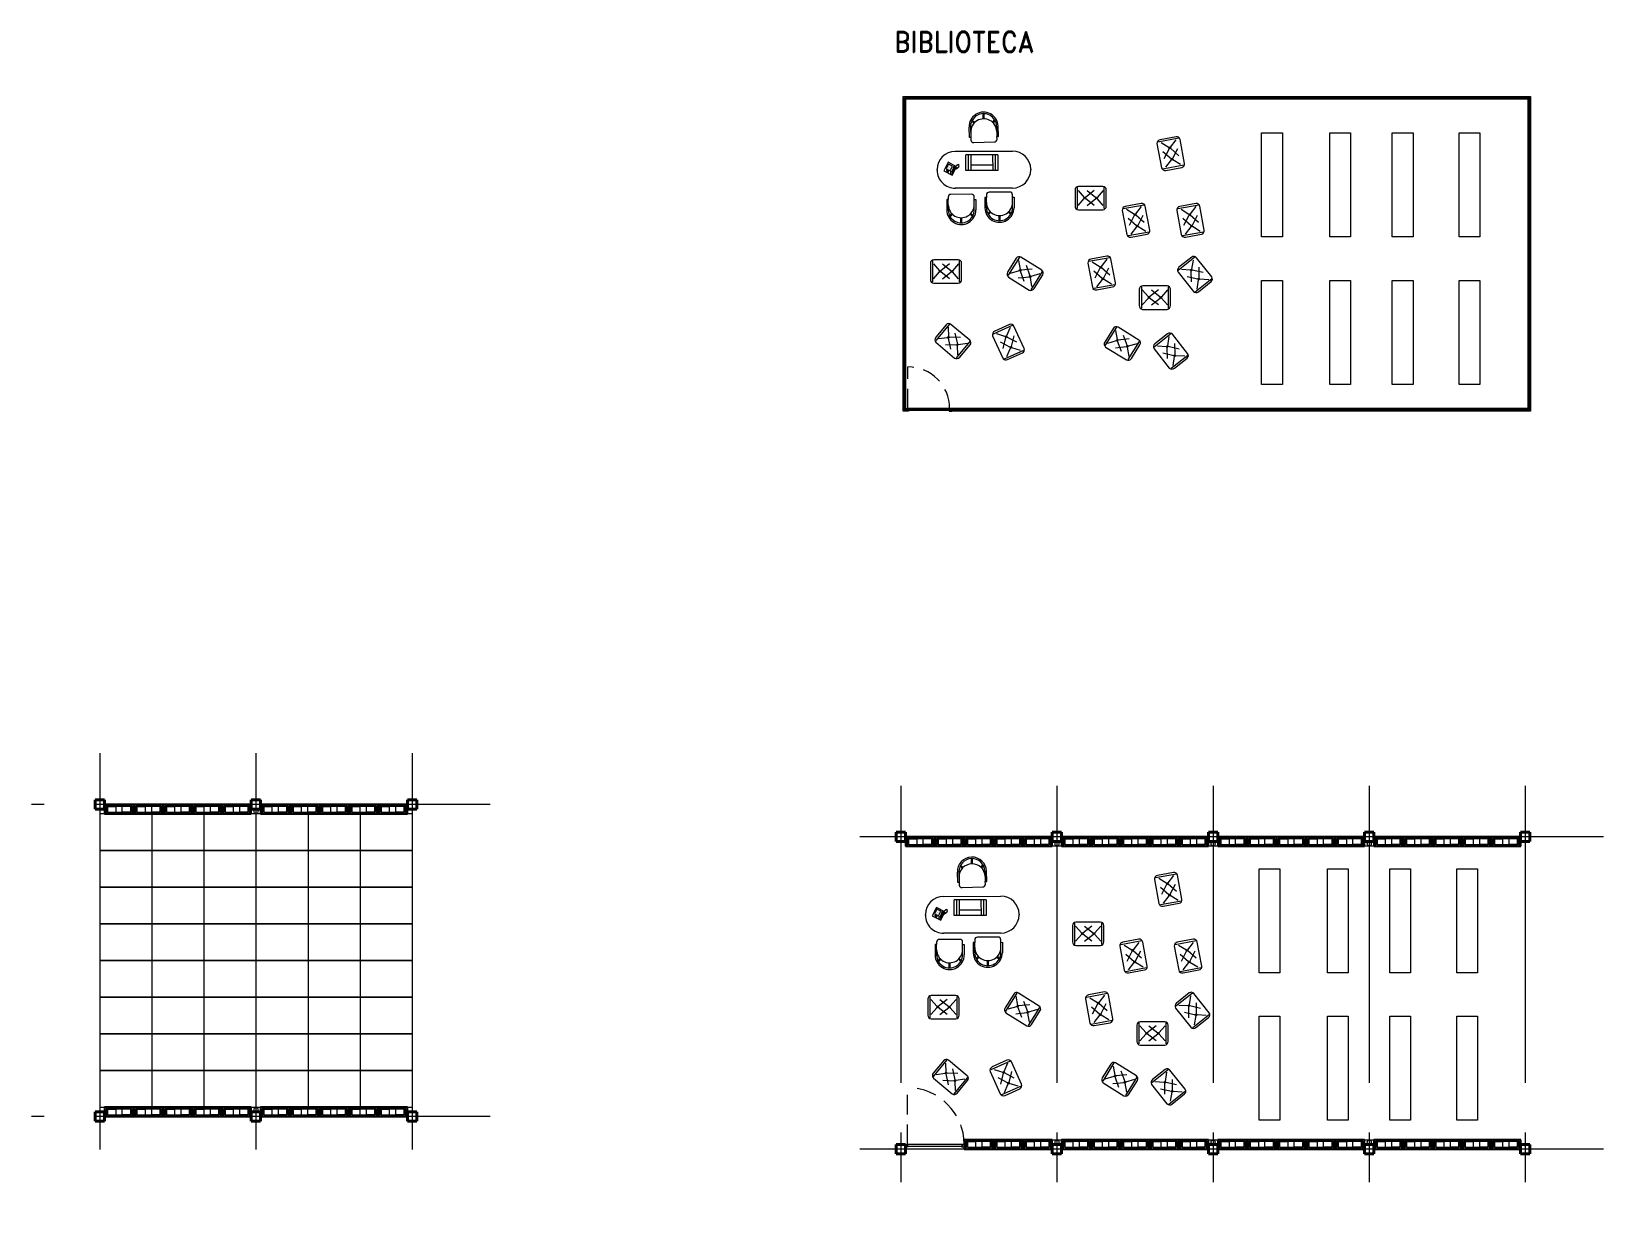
# Model space of a CAD drawing. Header units: metres. Extents: x 20 to 233, y -17 to 33.
# Drawn here: x 19.64 to 49.85, y 3.51 to 26.13 of the extents above; entities that cross this region are included whole.
import ezdxf

# ---------------------------------------------------------------- set-up
doc = ezdxf.new("R2010")
doc.units = ezdxf.units.M
doc.header["$LTSCALE"] = 0.3
doc.linetypes.add('CENTER2', pattern=[28.575, 19.05, -3.175, 3.175, -3.175])
doc.linetypes.add('HIDDEN', pattern=[9.525, 6.35, -3.175])
doc.layers.get('0').update_dxf_attribs({"lineweight": 13})
for name, color, linetype, lineweight in [('arq-alvenaria-corte-grossa', 7, 'Continuous', 40), ('arq-alvenaria-vista-fina', 2, 'Continuous', 13), ('arq-janelas', 20, 'Continuous', 13), ('arq-metalica-media', 5, 'Continuous', 30), ('arq-portas', 4, 'Continuous', 13)]:
    doc.layers.add(name, color=color, linetype=linetype, lineweight=lineweight)
for name, color, linetype, lineweight, true_color in [('arq-alvenaria-textura-cinza', 7, 'Continuous', 13, 0xb0b0b0), ('arq-alvenaria-vista-cinza', 7, 'Continuous', 13, 0x858585), ('estrut-eixos-linha', 7, 'CENTER2', 9, 0xc96e6f)]:
    doc.layers.add(name, color=color, linetype=linetype, lineweight=lineweight, true_color=true_color)
doc.layers.add('SectionCutEdges', color=7, linetype='Continuous')
doc.styles.add('txt-pequeno', font='romand.shx', dxfattribs={"width": 0.9, "height": 1.6})

# ---------------------------------------------------------------- blocks, each defined once
blk = doc.blocks.new('piso')
at = {"layer": 'arq-alvenaria-textura-cinza'}
for p, q in [((59.428, 8.633), (59.428, 7.928)), ((60.428, 8.633), (59.428, 8.633)), ((60.428, 8.633), (60.428, 7.928)), ((59.428, 7.928), (60.428, 7.928))]:
    blk.add_line(p, q, dxfattribs=at)
blk = doc.blocks.new('parede')
at = {"layer": 'arq-alvenaria-textura-cinza'}
for p, q in [((36.412, 14.253), (36.412, 14.373)), ((36.532, 14.253), (36.532, 14.373))]:
    blk.add_line(p, q, dxfattribs=at)
at = {"layer": 'SectionCutEdges'}
for p, q in [((36.19, 14.403), (36.19, 14.223)), ((36.536, 14.403), (36.19, 14.403)), ((36.19, 14.223), (36.22, 14.223)), ((36.25, 14.373), (36.22, 14.373)), ((36.22, 14.373), (36.22, 14.253)), ((36.22, 14.223), (36.22, 14.253)), ((36.22, 14.223), (36.724, 14.223)), ((36.25, 14.253), (36.25, 14.373)), ((36.25, 14.373), (36.412, 14.373)), ((36.25, 14.253), (36.532, 14.253)), ((36.532, 14.373), (36.412, 14.373)), ((36.694, 14.373), (36.532, 14.373)), ((36.694, 14.253), (36.532, 14.253)), ((36.754, 14.403), (36.536, 14.403)), ((36.724, 14.373), (36.694, 14.373)), ((36.694, 14.373), (36.694, 14.253)), ((36.724, 14.373), (36.724, 14.253)), ((36.724, 14.253), (36.724, 14.223)), ((36.724, 14.223), (36.754, 14.223)), ((36.754, 14.223), (36.754, 14.403))]:
    blk.add_line(p, q, dxfattribs=at)
blk = doc.blocks.new('pilar')
at = {"layer": 'arq-alvenaria-corte-grossa'}
for p, q in [((42.499, 9.99), (42.679, 9.99)), ((42.499, 9.81), (42.499, 9.99)), ((42.679, 9.99), (42.679, 9.81)), ((42.679, 9.81), (42.499, 9.81))]:
    blk.add_line(p, q, dxfattribs=at)
blk = doc.blocks.new('puf')
at = {"layer": 'arq-alvenaria-vista-cinza'}
for p, q in [((301.482, 316.821), (301.482, 316.411)), ((301.5, 316.759), (301.619, 316.627)), ((301.5, 316.473), (301.619, 316.605)), ((301.811, 316.759), (301.641, 316.627)), ((301.811, 316.473), (301.641, 316.605)), ((301.674, 316.759), (301.844, 316.627)), ((301.674, 316.473), (301.844, 316.605)), ((301.985, 316.759), (301.866, 316.627)), ((301.985, 316.473), (301.866, 316.605)), ((302.003, 316.411), (302.003, 316.821))]:
    blk.add_line(p, q, dxfattribs=at)
blk.add_lwpolyline([(301.507, 316.837, 0.414214), (301.442, 316.772), (301.442, 316.46, 0.389814), (301.506, 316.387), (301.977, 316.387, 0.384812), (302.042, 316.46), (302.042, 316.772, 0.414214), (301.978, 316.837)], format="xyb", close=True, dxfattribs=at)
for centre in [(301.63, 316.616), (301.855, 316.616)]:
    blk.add_circle(centre, 0.0155, dxfattribs=at)
blk = doc.blocks.new('jdbvçqei')
for p, q in [((291.42, 318.689), (291.427, 318.696)), ((291.921, 318.658), (292.637, 317.823)), ((292.098, 317.361), (291.382, 318.196)), ((291.617, 318.027), (291.845, 318.223)), ((291.65, 317.989), (291.877, 318.185)), ((291.682, 317.951), (291.91, 318.147)), ((291.845, 318.223), (292.244, 317.757)), ((291.617, 318.027), (292.016, 317.562)), ((291.834, 318.082), (292.103, 317.768)), ((292.179, 317.833), (291.951, 317.638)), ((292.212, 317.795), (291.984, 317.6)), ((292.244, 317.757), (292.016, 317.562)), ((292.25, 317.567), (292.243, 317.579)), ((292.254, 317.578), (292.246, 317.591)), ((292.262, 317.585), (292.254, 317.597)), ((292.263, 317.558), (292.256, 317.57)), ((292.269, 317.591), (292.262, 317.603)), ((292.273, 317.555), (292.266, 317.567)), ((292.278, 317.593), (292.271, 317.605)), ((292.283, 317.553), (292.275, 317.565)), ((292.287, 317.595), (292.279, 317.607)), ((292.293, 317.551), (292.285, 317.563)), ((292.295, 317.597), (292.288, 317.609)), ((292.323, 317.554), (292.296, 317.556)), ((292.305, 317.595), (292.298, 317.607)), ((292.315, 317.593), (292.307, 317.605)), ((292.325, 317.59), (292.317, 317.603)), ((292.334, 317.588), (292.327, 317.6)), ((292.344, 317.586), (292.337, 317.598)), ((292.343, 317.562), (292.452, 317.588)), ((292.348, 317.54), (292.457, 317.566)), ((292.371, 317.49), (292.371, 317.49)), ((292.392, 317.495), (292.392, 317.495)), ((292.412, 317.5), (292.412, 317.5)), ((292.433, 317.505), (292.433, 317.505)), ((292.438, 317.484), (292.438, 317.484)), ((292.376, 317.47), (292.376, 317.47)), ((292.381, 317.449), (292.381, 317.449)), ((292.397, 317.475), (292.397, 317.475)), ((292.401, 317.454), (292.401, 317.454)), ((292.417, 317.479), (292.417, 317.479)), ((292.422, 317.459), (292.422, 317.459)), ((292.442, 317.464), (292.442, 317.464)), ((292.599, 317.33), (292.592, 317.323))]:
    blk.add_line(p, q)
for points in [[(292.057, 318.772), (292.019, 318.739, 0.414214), (292.013, 318.669), (292.274, 318.365, 0.414214), (292.344, 318.36), (292.382, 318.392)], [(292.565, 318.241), (292.527, 318.208, 0.414214), (292.522, 318.138), (292.782, 317.834, 0.414214), (292.853, 317.829), (292.891, 317.861)], [(291.699, 317.417), (291.736, 317.451, 0.414214), (291.739, 317.522), (291.471, 317.818, 0.414214), (291.4, 317.822), (291.363, 317.788)]]:
    blk.add_lwpolyline(points, format="xyb")
for points in [[(292.208, 318.902), (292.057, 318.772), (292.037, 318.795), (292.189, 318.925)], [(292.309, 318.954), (292.304, 318.897)], [(292.329, 318.959), (292.324, 318.895)], [(292.554, 318.883), (292.478, 318.817)], [(292.567, 318.867), (292.491, 318.802)], [(292.534, 318.523), (292.382, 318.392), (292.402, 318.37), (292.554, 318.5)], [(292.601, 318.614), (292.544, 318.618)], [(292.608, 318.633), (292.545, 318.638)], [(292.717, 318.371), (292.565, 318.241), (292.546, 318.264), (292.697, 318.394)], [(292.817, 318.423), (292.813, 318.366)], [(292.838, 318.428), (292.833, 318.364)], [(293.063, 318.352), (292.987, 318.286)], [(293.076, 318.336), (293, 318.271)], [(293.109, 318.083), (293.052, 318.087)], [(293.117, 318.102), (293.054, 318.107)], [(291.215, 317.654), (291.363, 317.788), (291.343, 317.81), (291.195, 317.676)], [(293.042, 317.992), (292.891, 317.861), (292.91, 317.839), (293.062, 317.969)], [(291.143, 317.541), (291.207, 317.538)], [(291.15, 317.561), (291.208, 317.558)], [(291.191, 317.308), (291.265, 317.375)], [(291.204, 317.293), (291.278, 317.36)], [(291.431, 317.223), (291.434, 317.287)], [(291.451, 317.228), (291.454, 317.286)], [(291.55, 317.283), (291.699, 317.417), (291.719, 317.395), (291.57, 317.261)]]:
    blk.add_lwpolyline(points)
for points in [[(292.347, 317.395), (292.524, 317.437), (292.482, 317.616), (292.305, 317.574)], [(292.369, 317.425), (292.464, 317.447), (292.445, 317.529), (292.35, 317.507)], [(292.483, 317.473), (292.493, 317.476), (292.483, 317.52), (292.473, 317.518)]]:
    blk.add_lwpolyline(points, close=True)
for centre, radius, start, end in [((292.371, 318.712), 0.28, 310.6325, 130.6325), ((291.655, 318.43), 0.35, 40.6325, 130.6325), ((292.295, 318.647), 0.25, 310.6325, 130.6325), ((292.371, 318.712), 0.25, 310.6325, 130.6325), ((291.647, 318.424), 0.35, 130.6325, 220.6325), ((292.88, 318.181), 0.28, 310.6325, 130.6325), ((292.88, 318.181), 0.25, 310.6325, 130.6325), ((292.804, 318.116), 0.25, 310.6325, 130.6325), ((292.371, 317.596), 0.35, 310.6325, 40.6325), ((291.383, 317.468), 0.28, 132.163, 312.163), ((291.383, 317.468), 0.25, 132.163, 312.163), ((291.457, 317.536), 0.25, 132.163, 312.163), ((292.346, 317.551), 0.0235, 41.6628, 344.6798), ((292.455, 317.577), 0.0235, 221.6628, 164.6798), ((292.364, 317.589), 0.35, 220.6325, 310.6325)]:
    blk.add_arc(centre, radius, start, end)
blk = doc.blocks.new('*U33')
at = {"linetype": 'HIDDEN', "ltscale": 0.2}
blk.add_line((0.04, 0), (0.04, 1.088), dxfattribs=at)
at = {"color": 0}
for points in [[(0, 0), (0.04, 0), (0.04, -0.035), (0.05, -0.035), (0.05, -0.05), (0, -0.05)], [(1.128, 0), (1.088, 0), (1.088, -0.035), (1.078, -0.035), (1.078, -0.05), (1.128, -0.05)]]:
    blk.add_lwpolyline(points, dxfattribs=at)
blk.add_lwpolyline([(0.04, 0), (0.04, -0.035), (1.088, -0.035), (1.088, 0)], close=True, dxfattribs=at)
at = {"color": 0, "linetype": 'HIDDEN', "ltscale": 0.2}
blk.add_arc((0.04, 0), 1.088, 0, 90, dxfattribs=at)
blk = doc.blocks.new('biblioteca')
for points in [[(39.253, 10.55), (39.433, 10.55), (39.433, 10.46), (39.253, 10.46)], [(42.253, 10.55), (42.433, 10.55), (42.433, 10.46), (42.253, 10.46)], [(45.253, 10.55), (45.433, 10.55), (45.433, 10.46), (45.253, 10.46)], [(39.253, 4.82), (39.433, 4.82), (39.433, 4.73), (39.253, 4.73)], [(42.253, 4.82), (42.433, 4.82), (42.433, 4.73), (42.253, 4.73)], [(45.253, 4.82), (45.433, 4.82), (45.433, 4.73), (45.253, 4.73)]]:
    blk.add_lwpolyline(points, close=True)
for centre in [(39.344, 10.504), (42.344, 10.504), (45.344, 10.504), (39.344, 4.775), (42.344, 4.775), (45.344, 4.775)]:
    blk.add_circle(centre, 0.0375)
at = {"layer": 'arq-alvenaria-vista-cinza'}
for points in [[(43.629, 8.03), (43.229, 8.03), (43.229, 9.03), (43.229, 10.03), (43.629, 10.03), (43.629, 8.03)], [(44.939, 8.03), (44.539, 8.03), (44.539, 9.03), (44.539, 10.03), (44.939, 10.03), (44.939, 8.03)], [(46.139, 8.03), (45.739, 8.03), (45.739, 9.03), (45.739, 10.03), (46.139, 10.03), (46.139, 8.03)], [(47.425, 8.03), (47.025, 8.03), (47.025, 9.03), (47.025, 10.03), (47.425, 10.03), (47.425, 8.03)], [(43.629, 5.193), (43.229, 5.193), (43.229, 6.193), (43.229, 7.193), (43.629, 7.193), (43.629, 5.193)], [(44.939, 5.193), (44.539, 5.193), (44.539, 6.193), (44.539, 7.193), (44.939, 7.193), (44.939, 5.193)], [(46.139, 5.193), (45.739, 5.193), (45.739, 6.193), (45.739, 7.193), (46.139, 7.193), (46.139, 5.193)], [(47.425, 5.193), (47.025, 5.193), (47.025, 6.193), (47.025, 7.193), (47.425, 7.193), (47.425, 5.193)]]:
    blk.add_lwpolyline(points, dxfattribs=at)
at = {"layer": 'estrut-eixos-linha'}
for p, q in [((36.343, 11.625), (36.343, 3.515)), ((39.343, 11.625), (39.343, 3.515)), ((42.343, 11.625), (42.343, 3.515)), ((45.343, 11.625), (45.343, 3.515)), ((48.343, 11.625), (48.343, 3.515)), ((49.846, 10.64), (35.259, 10.64)), ((49.846, 4.64), (35.259, 4.64))]:
    blk.add_line(p, q, dxfattribs=at)
for name, p in [('pilar', (-6.246, 0.74)), ('parede', (0.244, -3.763)), ('parede', (0.808, -3.763)), ('parede', (1.372, -3.763)), ('parede', (1.936, -3.763)), ('parede', (2.5, -3.763)), ('pilar', (-3.246, 0.74)), ('parede', (3.244, -3.763)), ('parede', (3.808, -3.763)), ('parede', (4.372, -3.763)), ('parede', (4.936, -3.763)), ('parede', (5.5, -3.763)), ('pilar', (-0.246, 0.74)), ('parede', (6.244, -3.763)), ('parede', (6.808, -3.763)), ('parede', (7.372, -3.763)), ('parede', (7.936, -3.763)), ('parede', (8.5, -3.763)), ('pilar', (2.754, 0.74)), ('parede', (9.244, -3.763)), ('parede', (9.808, -3.763)), ('parede', (10.372, -3.763)), ('parede', (10.936, -3.763)), ('parede', (11.5, -3.763)), ('pilar', (5.754, 0.74)), ('puf', (-261.799, -307.836)), ('puf', (-264.578, -309.247)), ('puf', (-260.563, -309.75)), ('pilar', (-6.246, -5.26)), ('parede', (1.372, -9.583)), ('parede', (1.936, -9.583)), ('parede', (2.5, -9.583)), ('pilar', (-3.246, -5.26)), ('parede', (3.244, -9.583)), ('parede', (3.808, -9.583)), ('parede', (4.372, -9.583)), ('parede', (4.936, -9.583)), ('parede', (5.5, -9.583)), ('pilar', (-0.246, -5.26)), ('parede', (6.244, -9.583)), ('parede', (6.808, -9.583)), ('parede', (7.372, -9.583)), ('parede', (7.936, -9.583)), ('parede', (8.5, -9.583)), ('pilar', (2.754, -5.26)), ('parede', (9.244, -9.583)), ('parede', (9.808, -9.583)), ('parede', (10.372, -9.583)), ('parede', (10.936, -9.583)), ('parede', (11.5, -9.583)), ('pilar', (5.754, -5.26))]:
    blk.add_blockref(name, p)
for p, rotation in [((-324.942, 248.431), 280.5300618959417), ((-325.61, 247.147), 280.5300618959417), ((-324.563, 247.147), 280.5300618959417), ((-385.021, -101.149), 327.9823710872013), ((-326.27, 246.134), 280.5300618959417), ((-393.708, 45.996), 308.5473433601614), ((-397.291, -43.235), 320.0892312392343), ((-374.354, 150.775), 294.2932476292208), ((-382.795, -103.885), 328.1706468222059), ((-394.169, 44.524), 308.5473433601614)]:
    blk.add_blockref('puf', p, dxfattribs=dict(rotation=rotation))
at = {"layer": 'arq-alvenaria-vista-cinza', "rotation": 229.5580216251016}
blk.add_blockref('jdbvçqei', (-14.89, 437.668), dxfattribs=at)
at = {"layer": 'arq-portas'}
blk.add_blockref('*U33', (36.433, 4.73), dxfattribs=at)
blk = doc.blocks.new('*U45')
at = {"linetype": 'HIDDEN', "ltscale": 0.2}
blk.add_line((0.04, 0), (0.04, 0.8), dxfattribs=at)
at = {"color": 0}
for points in [[(0, 0), (0.04, 0), (0.04, -0.035), (0.05, -0.035), (0.05, -0.05), (0, -0.05)], [(0.88, 0), (0.84, 0), (0.84, -0.035), (0.83, -0.035), (0.83, -0.05), (0.88, -0.05)]]:
    blk.add_lwpolyline(points, dxfattribs=at)
blk.add_lwpolyline([(0.04, 0), (0.04, -0.035), (0.84, -0.035), (0.84, 0)], close=True, dxfattribs=at)
at = {"color": 0, "linetype": 'HIDDEN', "ltscale": 0.2}
blk.add_arc((0.04, 0), 0.8, 0, 90, dxfattribs=at)

msp = doc.modelspace()

# ---------------------------------------------------------------- linework, layer by layer
msp.add_lwpolyline([(23.862, 11.173), (24.042, 11.173), (24.042, 11.083), (23.862, 11.083)], close=True)
for centre in [(23.953, 11.128), (23.953, 5.398)]:
    msp.add_circle(centre, 0.0375)
at = {"layer": 'arq-alvenaria-vista-cinza'}
for points in [[(43.677, 22.176), (43.277, 22.176), (43.277, 23.176), (43.277, 24.176), (43.677, 24.176), (43.677, 22.176)], [(44.986, 22.176), (44.586, 22.176), (44.586, 23.176), (44.586, 24.176), (44.986, 24.176), (44.986, 22.176)], [(46.187, 22.176), (45.787, 22.176), (45.787, 23.176), (45.787, 24.176), (46.187, 24.176), (46.187, 22.176)], [(47.472, 22.176), (47.072, 22.176), (47.072, 23.176), (47.072, 24.176), (47.472, 24.176), (47.472, 22.176)], [(43.677, 19.339), (43.277, 19.339), (43.277, 20.339), (43.277, 21.339), (43.677, 21.339), (43.677, 19.339)], [(44.986, 19.339), (44.586, 19.339), (44.586, 20.339), (44.586, 21.339), (44.986, 21.339), (44.986, 19.339)], [(46.187, 19.339), (45.787, 19.339), (45.787, 20.339), (45.787, 21.339), (46.187, 21.339), (46.187, 19.339)], [(47.472, 19.339), (47.072, 19.339), (47.072, 20.339), (47.072, 21.339), (47.472, 21.339), (47.472, 19.339)]]:
    msp.add_lwpolyline(points, dxfattribs=at)
at = {"layer": 'arq-alvenaria-vista-fina'}
for p, q in [((36.441, 18.877), (36.441, 18.827)), ((37.321, 18.877), (37.321, 18.827))]:
    msp.add_line(p, q, dxfattribs=at)
for points in [[(36.441, 18.827), (36.391, 18.827), (36.391, 24.877), (48.441, 24.877), (48.441, 18.827), (37.321, 18.827)], [(36.441, 18.877), (36.441, 24.827), (48.391, 24.827), (48.391, 18.877), (37.321, 18.877)]]:
    msp.add_lwpolyline(points, dxfattribs=at)
at = {"layer": 'arq-metalica-media', "color": 141, "true_color": 0xadddf7}
msp.add_lwpolyline([(36.416, 24.852), (48.416, 24.852), (48.416, 18.852), (36.416, 18.852)], close=True, dxfattribs=at)
at = {"layer": 'estrut-eixos-linha'}
for p, q in [((20.952, 12.248), (20.952, 4.138)), ((23.952, 12.248), (23.952, 4.138)), ((26.952, 12.248), (26.952, 4.138)), ((28.456, 11.263), (19.639, 11.263)), ((28.456, 5.263), (19.639, 5.263))]:
    msp.add_line(p, q, dxfattribs=at)
msp.add_lwpolyline([(36.416, 18.852), (36.416, 24.852), (48.416, 24.852), (48.416, 18.852), (36.416, 18.852)], dxfattribs=at)

# ---------------------------------------------------------------- block references
for p, rotation in [((-324.894, 262.577), 280.5300618959417), ((-325.562, 261.293), 280.5300618959417), ((-324.515, 261.293), 280.5300618959417), ((-384.973, -87.003), 327.9823710872013), ((-326.222, 260.28), 280.5300618959417), ((-393.66, 60.141), 308.5473433601614), ((-397.244, -29.089), 320.0892312392343), ((-374.306, 164.92), 294.2932476292208), ((-382.747, -89.739), 328.1706468222059), ((-394.122, 58.669), 308.5473433601614)]:
    msp.add_blockref('puf', p, dxfattribs=dict(rotation=rotation))
for name, p in [('puf', (-261.751, -293.691)), ('puf', (-264.53, -295.101)), ('puf', (-260.516, -295.604)), ('biblioteca', (0, 0)), ('pilar', (-21.636, 1.363)), ('parede', (-15.147, -3.14)), ('parede', (-14.583, -3.14)), ('parede', (-14.019, -3.14)), ('parede', (-13.455, -3.14)), ('parede', (-12.891, -3.14)), ('pilar', (-18.636, 1.363)), ('parede', (-12.147, -3.14)), ('parede', (-11.583, -3.14)), ('parede', (-11.019, -3.14)), ('parede', (-10.455, -3.14)), ('parede', (-9.891, -3.14)), ('pilar', (-15.636, 1.363)), ('piso', (-38.475, 2.45)), ('piso', (-37.475, 2.45)), ('piso', (-36.475, 2.45)), ('piso', (-35.475, 2.45)), ('piso', (-34.475, 2.45)), ('piso', (-33.475, 2.45)), ('piso', (-38.475, 1.745)), ('piso', (-37.475, 1.745)), ('piso', (-36.475, 1.745)), ('piso', (-35.475, 1.745)), ('piso', (-34.475, 1.745)), ('piso', (-33.475, 1.745)), ('piso', (-38.475, 1.04)), ('piso', (-37.475, 1.04)), ('piso', (-36.475, 1.04)), ('piso', (-35.475, 1.04)), ('piso', (-34.475, 1.04)), ('piso', (-33.475, 1.04)), ('piso', (-38.475, 0.335)), ('piso', (-37.475, 0.335)), ('piso', (-36.475, 0.335)), ('piso', (-35.475, 0.335)), ('piso', (-34.475, 0.335)), ('piso', (-33.475, 0.335)), ('piso', (-38.475, -0.37)), ('piso', (-37.475, -0.37)), ('piso', (-36.475, -0.37)), ('piso', (-35.475, -0.37)), ('piso', (-34.475, -0.37)), ('piso', (-33.475, -0.37)), ('piso', (-38.475, -1.075)), ('piso', (-37.475, -1.075)), ('piso', (-36.475, -1.075)), ('piso', (-35.475, -1.075)), ('piso', (-34.475, -1.075)), ('piso', (-33.475, -1.075)), ('piso', (-38.475, -1.78)), ('piso', (-37.475, -1.78)), ('piso', (-36.475, -1.78)), ('piso', (-35.475, -1.78)), ('piso', (-34.475, -1.78)), ('piso', (-33.475, -1.78)), ('piso', (-38.475, -2.485)), ('piso', (-37.475, -2.485)), ('piso', (-36.475, -2.485)), ('piso', (-35.475, -2.485)), ('piso', (-34.475, -2.485)), ('piso', (-33.475, -2.485)), ('parede', (-15.147, -8.96)), ('parede', (-14.583, -8.96)), ('parede', (-14.019, -8.96)), ('parede', (-13.455, -8.96)), ('parede', (-12.891, -8.96)), ('parede', (-12.147, -8.96)), ('parede', (-11.583, -8.96)), ('parede', (-11.019, -8.96)), ('parede', (-10.455, -8.96)), ('parede', (-9.891, -8.96)), ('pilar', (-21.636, -4.637)), ('pilar', (-18.636, -4.637)), ('pilar', (-15.636, -4.637))]:
    msp.add_blockref(name, p)
at = {"layer": 'arq-alvenaria-vista-cinza', "rotation": 229.5580216251016}
msp.add_blockref('jdbvçqei', (-14.666, 451.991), dxfattribs=at)
at = {"layer": 'arq-portas'}
msp.add_blockref('*U45', (36.441, 18.877), dxfattribs=at)

# ---------------------------------------------------------------- texts
at = {"layer": 'arq-janelas', "insert": (36.216, 26.126), "char_height": 0.4, "attachment_point": 1, "style": 'txt-pequeno'}
msp.add_mtext_dynamic_manual_height_columns('BIBLIOTECA', width=4.83466, gutter_width=2, heights=[0], dxfattribs=at)

doc.saveas('drawing.dxf')
